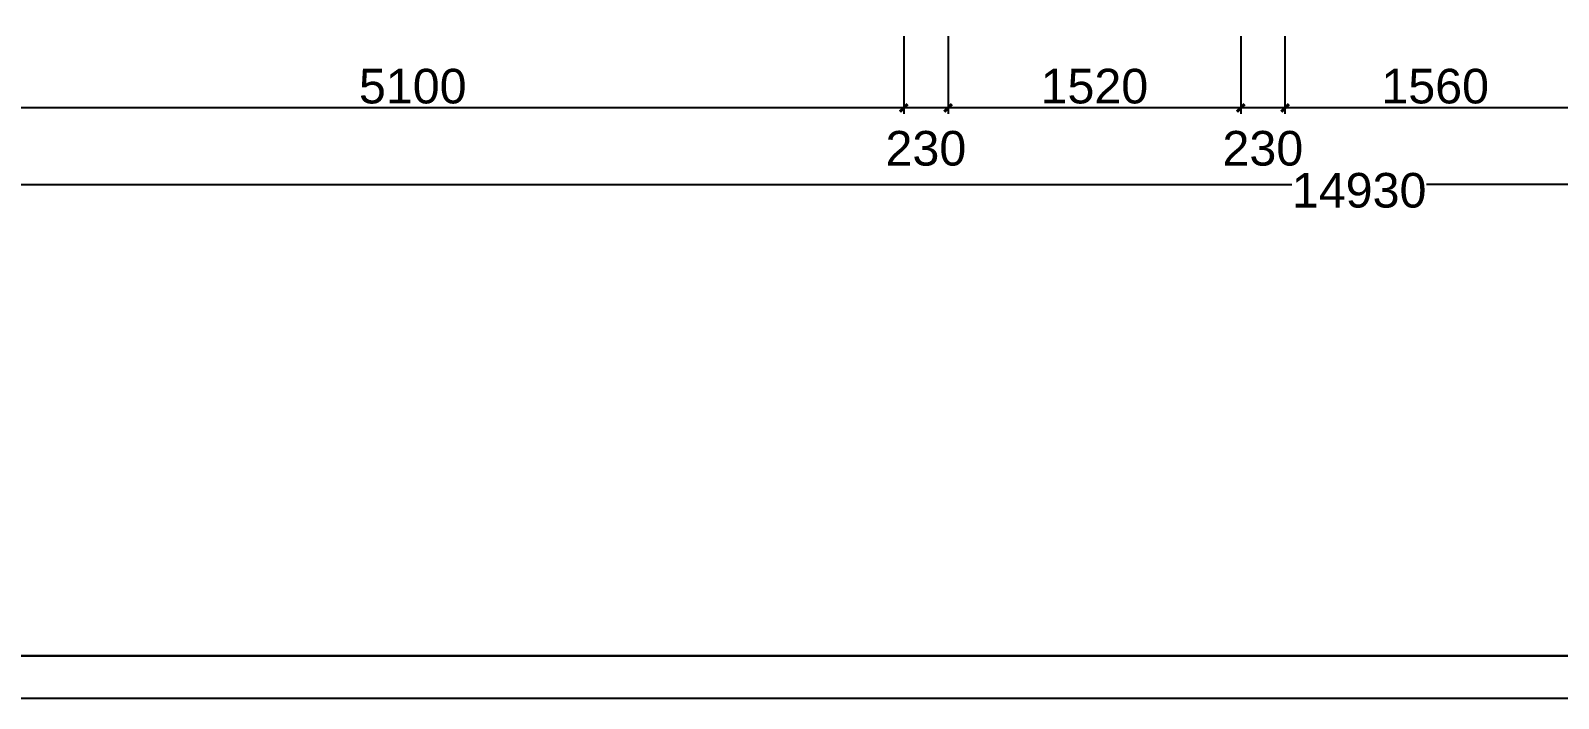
# Model space of a CAD drawing. Header units: millimetres. Extents: x 2919 to 27402, y 1359 to 40342.
# Drawn here: x 7196 to 15131, y 23410 to 26880 of the extents above; entities that cross this region are included whole.
import ezdxf

# ---------------------------------------------------------------- set-up
doc = ezdxf.new("R2010")
doc.units = ezdxf.units.MM
doc.layers.add('DIM', color=1, linetype='Continuous')
doc.styles.get("Standard").update_dxf_attribs({"font": 'arial.ttf'})
doc.dimstyles.new('爱', dxfattribs={"dimtxt": 180, "dimasz": 40, "dimexe": 30, "dimexo": 30, "dimgap": 20, "dimtad": 1, "dimdec": 0, "dimdsep": 46, "dimtxsty": 'Standard', "dimblk": 'ARCHTICK', "dimcen": 2.5, "dimdle": 20, "dimclrd": 3, "dimclre": 3, "dimclrt": 3, "dimadec": 0, "dimazin": 0, "dimtfac": 1, "dimtdec": 0, "dimtmove": 2, "dimatfit": 3, "dimldrblk": 'OPEN90', "dimfxl": 0, "dimarcsym": 0})

# ---------------------------------------------------------------- blocks, each defined once
blk = doc.blocks.new('4a78gf4t8h7y4u874i78478o478op[pp[[p[[')
at = {"layer": 'DIM', "color": 152, "linetype": 'ByBlock'}
for p, q in [((17.39, -286.68), (96.27, -286.68)), ((96.27, -286.68), (17.39, -286.68)), ((96.27, -286.68), (366.93, -286.68)), ((417.37, -286.68), (96.27, -286.68)), ((420, -290.47), (0, -290.47))]:
    blk.add_line(p, q, dxfattribs=at)
blk = doc.blocks.new('_ArchTick')
at = {"color": 0, "linetype": 'ByBlock', "const_width": 0.4}
blk.add_lwpolyline([(-0.5, -0.5), (0.5, 0.5)], dxfattribs=at)
blk = doc.blocks.new('*D75')
at = {"color": 3, "lineweight": -2, "ltscale": 100, "transparency": 16777216}
for p, q in [((97683.3, -25932.6), (97683.3, -26334.6)), ((99243.3, -25932.6), (99243.3, -26334.6)), ((99263.3, -26304.6), (97663.3, -26304.6))]:
    blk.add_line(p, q, dxfattribs=at)
at = {"layer": 'Defpoints', "color": 0, "ltscale": 100, "transparency": 16777216}
for p in [(97683.3, -25902.6), (99243.3, -25902.6), (97683.3, -26304.6)]:
    blk.add_point(p, dxfattribs=at)
at = {"color": 3, "lineweight": -2, "ltscale": 100, "transparency": 16777216, "xscale": 40, "yscale": 40, "zscale": 40, "rotation": 180}
blk.add_blockref('_ArchTick', (97683.3, -26304.6), dxfattribs=at)
at = {"color": 3, "lineweight": -2, "ltscale": 100, "transparency": 16777216, "xscale": 40, "yscale": 40, "zscale": 40}
blk.add_blockref('_ArchTick', (99243.3, -26304.6), dxfattribs=at)
at = {"color": 3, "ltscale": 100, "transparency": 16777216, "insert": (98463.3, -26192.7), "char_height": 180, "attachment_point": 5}
blk.add_mtext('1560', dxfattribs=at)
blk = doc.blocks.new('_Open90')
at = {"color": 0, "linetype": 'ByBlock', "lineweight": -2}
for p, q in [((0, 0), (-1, 0)), ((-0.5, 0.5), (0, 0)), ((0, 0), (-0.5, -0.5))]:
    blk.add_line(p, q, dxfattribs=at)
blk = doc.blocks.new('*D76')
at = {"color": 3, "lineweight": -2, "ltscale": 100, "transparency": 16777216}
for p, q in [((97453.3, -25932.6), (97453.3, -26334.6)), ((97683.3, -25932.6), (97683.3, -26334.6)), ((97703.3, -26304.6), (97433.3, -26304.6))]:
    blk.add_line(p, q, dxfattribs=at)
at = {"layer": 'Defpoints', "color": 0, "ltscale": 100, "transparency": 16777216}
for p in [(97453.3, -25902.6), (97683.3, -25902.6), (97453.3, -26304.6)]:
    blk.add_point(p, dxfattribs=at)
at = {"color": 3, "lineweight": -2, "ltscale": 100, "transparency": 16777216, "xscale": 40, "yscale": 40, "zscale": 40, "rotation": 180}
blk.add_blockref('_ArchTick', (97453.3, -26304.6), dxfattribs=at)
at = {"color": 3, "lineweight": -2, "ltscale": 100, "transparency": 16777216, "xscale": 40, "yscale": 40, "zscale": 40}
blk.add_blockref('_ArchTick', (97683.3, -26304.6), dxfattribs=at)
at = {"color": 3, "ltscale": 100, "transparency": 16777216, "insert": (97568.3, -26515.7), "char_height": 180, "attachment_point": 5}
blk.add_mtext('230', dxfattribs=at)
blk = doc.blocks.new('*D77')
at = {"color": 3, "lineweight": -2, "ltscale": 100, "transparency": 16777216}
for p, q in [((95933.3, -25932.6), (95933.3, -26334.6)), ((97453.3, -25932.6), (97453.3, -26334.6)), ((97473.3, -26304.6), (95913.3, -26304.6))]:
    blk.add_line(p, q, dxfattribs=at)
at = {"layer": 'Defpoints', "color": 0, "ltscale": 100, "transparency": 16777216}
for p in [(95933.3, -25902.6), (97453.3, -25902.6), (95933.3, -26304.6)]:
    blk.add_point(p, dxfattribs=at)
at = {"color": 3, "lineweight": -2, "ltscale": 100, "transparency": 16777216, "xscale": 40, "yscale": 40, "zscale": 40, "rotation": 180}
blk.add_blockref('_ArchTick', (95933.3, -26304.6), dxfattribs=at)
at = {"color": 3, "lineweight": -2, "ltscale": 100, "transparency": 16777216, "xscale": 40, "yscale": 40, "zscale": 40}
blk.add_blockref('_ArchTick', (97453.3, -26304.6), dxfattribs=at)
at = {"color": 3, "ltscale": 100, "transparency": 16777216, "insert": (96693.3, -26192.7), "char_height": 180, "attachment_point": 5}
blk.add_mtext('1520', dxfattribs=at)
blk = doc.blocks.new('*D78')
at = {"color": 3, "lineweight": -2, "ltscale": 100, "transparency": 16777216}
for p, q in [((95703.3, -25932.6), (95703.3, -26334.6)), ((95933.3, -25932.6), (95933.3, -26334.6)), ((95953.3, -26304.6), (95683.3, -26304.6))]:
    blk.add_line(p, q, dxfattribs=at)
at = {"layer": 'Defpoints', "color": 0, "ltscale": 100, "transparency": 16777216}
for p in [(95703.3, -25902.6), (95933.3, -25902.6), (95703.3, -26304.6)]:
    blk.add_point(p, dxfattribs=at)
at = {"color": 3, "lineweight": -2, "ltscale": 100, "transparency": 16777216, "xscale": 40, "yscale": 40, "zscale": 40, "rotation": 180}
blk.add_blockref('_ArchTick', (95703.3, -26304.6), dxfattribs=at)
at = {"color": 3, "lineweight": -2, "ltscale": 100, "transparency": 16777216, "xscale": 40, "yscale": 40, "zscale": 40}
blk.add_blockref('_ArchTick', (95933.3, -26304.6), dxfattribs=at)
at = {"color": 3, "ltscale": 100, "transparency": 16777216, "insert": (95818.3, -26515.7), "char_height": 180, "attachment_point": 5}
blk.add_mtext('230', dxfattribs=at)
blk = doc.blocks.new('*D79')
at = {"color": 3, "lineweight": -2, "ltscale": 100, "transparency": 16777216}
for p, q in [((90603.3, -25932.6), (90603.3, -26334.6)), ((95703.3, -25962.6), (95703.3, -26334.6)), ((95723.3, -26304.6), (90583.3, -26304.6))]:
    blk.add_line(p, q, dxfattribs=at)
at = {"layer": 'Defpoints', "color": 0, "ltscale": 100, "transparency": 16777216}
for p in [(90603.3, -25902.6), (95703.3, -25932.6), (90603.3, -26304.6)]:
    blk.add_point(p, dxfattribs=at)
at = {"color": 3, "lineweight": -2, "ltscale": 100, "transparency": 16777216, "xscale": 40, "yscale": 40, "zscale": 40, "rotation": 180}
blk.add_blockref('_ArchTick', (90603.3, -26304.6), dxfattribs=at)
at = {"color": 3, "lineweight": -2, "ltscale": 100, "transparency": 16777216, "xscale": 40, "yscale": 40, "zscale": 40}
blk.add_blockref('_ArchTick', (95703.3, -26304.6), dxfattribs=at)
at = {"color": 3, "ltscale": 100, "transparency": 16777216, "insert": (93153.3, -26192.7), "char_height": 180, "attachment_point": 5}
blk.add_mtext('5100', dxfattribs=at)
blk = doc.blocks.new('*D80')
at = {"color": 3, "lineweight": -2, "ltscale": 100, "transparency": 16777216}
for p, q in [((90603.3, -25932.6), (90603.3, -26732.6)), ((105533.3, -25932.6), (105533.3, -26732.6)), ((90583.3, -26702.6), (97718.4, -26702.6)), ((105553.3, -26702.6), (98418.2, -26702.6))]:
    blk.add_line(p, q, dxfattribs=at)
at = {"layer": 'Defpoints', "color": 0, "ltscale": 100, "transparency": 16777216}
for p in [(90603.3, -25902.6), (105533.3, -25902.6), (105533.3, -26702.6)]:
    blk.add_point(p, dxfattribs=at)
at = {"color": 3, "lineweight": -2, "ltscale": 100, "transparency": 16777216, "xscale": 40, "yscale": 40, "zscale": 40, "rotation": 180}
blk.add_blockref('_ArchTick', (90603.3, -26702.6), dxfattribs=at)
at = {"color": 3, "lineweight": -2, "ltscale": 100, "transparency": 16777216, "xscale": 40, "yscale": 40, "zscale": 40}
blk.add_blockref('_ArchTick', (105533.3, -26702.6), dxfattribs=at)
at = {"color": 3, "ltscale": 100, "transparency": 16777216, "insert": (98068.3, -26733.9), "char_height": 180, "attachment_point": 5}
blk.add_mtext('14930', dxfattribs=at)
blk = doc.blocks.new('sthdyj')
at = {"color": 3, "ltscale": 100}
for base, p1, p2, picture, middle in [((90603.3, -26304.6), (95703.3, -25932.6), (90603.3, -25902.6), '*D79', (93153.3, -26192.7)), ((95933.3, -26304.6), (97453.3, -25902.6), (95933.3, -25902.6), '*D77', (96693.3, -26192.7)), ((97683.3, -26304.6), (99243.3, -25902.6), (97683.3, -25902.6), '*D75', (98463.3, -26192.7))]:
    dim = blk.add_linear_dim(base=base, p1=p1, p2=p2, angle=180, dimstyle='爱', dxfattribs=at)
    dim.commit()
    dim.dimension.update_dxf_attribs({"geometry": picture, "text_midpoint": middle})
for base, p1, p2, picture, middle in [((105533.3, -26702.6), (90603.3, -25902.6), (105533.3, -25902.6), '*D80', (98068.3, -26733.9)), ((95703.3, -26304.6), (95933.3, -25902.6), (95703.3, -25902.6), '*D78', (95818.3, -26515.7)), ((97453.3, -26304.6), (97683.3, -25902.6), (97453.3, -25902.6), '*D76', (97568.3, -26515.7))]:
    dim = blk.add_linear_dim(base=base, p1=p1, p2=p2, angle=180, dimstyle='爱', dxfattribs=at)
    dim.commit()
    dim.dimension.update_dxf_attribs({"geometry": picture, "text_midpoint": middle, "dimtype": 128})

msp = doc.modelspace()

# ---------------------------------------------------------------- block references
at = {"color": 6}
msp.add_blockref('sthdyj', (-83972.5, 52783), dxfattribs=at)
at = {"layer": 'DIM', "xscale": 58.29279913964817, "yscale": 58.29279913964817, "zscale": 58.29279913964817}
msp.add_blockref('4a78gf4t8h7y4u874i78478o478op[pp[[p[[', (2918.9, 40341.7), dxfattribs=at)

doc.saveas('drawing.dxf')
